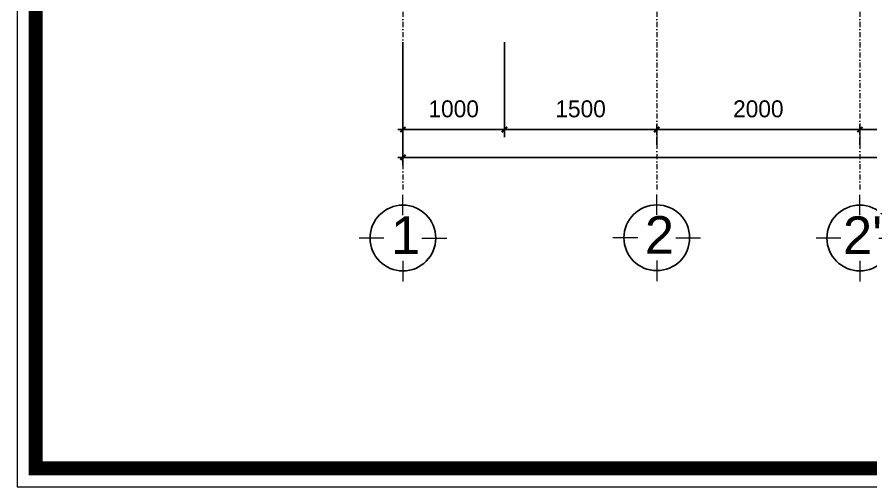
# Model space of a CAD drawing. Header units: millimetres. Extents: x 615730 to 2792744, y 139412 to 597571.
# Drawn here: x 1213128 to 1221536, y 232386 to 237013 of the extents above; entities that cross this region are included whole.
import ezdxf
from ezdxf.enums import TextEntityAlignment as Align

# ---------------------------------------------------------------- set-up
doc = ezdxf.new("R2010")
doc.units = ezdxf.units.MM
doc.header["$MEASUREMENT"] = 0
doc.header["$PDMODE"] = 34
doc.linetypes.add('DASHDOT', pattern=[1, 0.5, -0.25, 0, -0.25])
doc.layers.get('0').update_dxf_attribs({"lineweight": 5})
for name, color, linetype, lineweight in [('0.1(9)', 9, 'Continuous', 13), ('thay', 7, 'Continuous', 15), ('TIM TRUC', 149, 'DASHDOT', 9)]:
    doc.layers.add(name, color=color, linetype=linetype, lineweight=lineweight)
for name, color, linetype in [('H', 252, 'Continuous'), ('netthay', 3, 'Continuous'), ('TEXT', 2, 'Continuous'), ('VL', 155, 'Continuous')]:
    doc.layers.add(name, color=color, linetype=linetype)
doc.styles.add('H280', font='', dxfattribs={"height": 200})
doc.styles.add('KT OZON', font='', dxfattribs={"height": 200})
doc.styles.add('VNI-AVO', font='vni-roms.shx')
doc.styles.get('H280').set_extended_font_data('VNI-Avo')
doc.styles.get('KT OZON').set_extended_font_data('VNI-Helve')
doc.dimstyles.new('1-50b', dxfattribs={"dimtxt": 167, "dimasz": 50, "dimexe": 75, "dimexo": 150, "dimgap": 120, "dimtad": 1, "dimdec": 0, "dimzin": 12, "dimtxsty": 'VNI-AVO', "dimblk": ']', "dimcen": 0, "dimdle": 50, "dimclrd": 252, "dimclre": 252, "dimclrt": 2, "dimadec": 0, "dimazin": 0, "dimtfac": 1, "dimtdec": 0, "dimtix": 1, "dimtmove": 2, "dimatfit": 0, "dimldrblk": 'OPEN90', "dimfxl": 1, "dimlwd": -1, "dimlwe": -1, "dimarcsym": 0})

# ---------------------------------------------------------------- blocks, each defined once
blk = doc.blocks.new('TRUC 1')
at = {"ltscale": 50}
blk.add_circle((0, -9525), 8572, dxfattribs=at)
at = {"layer": '0.1(9)', "ltscale": 50}
for p, q in [((0, -3572), (0, 1782)), ((-4942, -9525), (-11427, -9525)), ((4942, -9525), (11427, -9525)), ((0, -15478), (0, -20832))]:
    blk.add_line(p, q, dxfattribs=at)
at = {"layer": 'TEXT', "ltscale": 50, "style": 'H280'}
blk.add_attdef('1', text='', height=10478, dxfattribs=at).set_placement((-214, -4892), align=Align.CENTER)
blk = doc.blocks.new(']')
for p, q in [((1, 0), (-1, 0)), ((0, 1), (0, -1))]:
    blk.add_line(p, q)
at = {"color": 9, "const_width": 0.4}
blk.add_lwpolyline([(-0.51, -0.51), (0.51, 0.51)], dxfattribs=at)
blk = doc.blocks.new('*D1784')
at = {"layer": 'DEFPOINTS', "color": 0, "ltscale": 10, "transparency": 16777216}
for p in [(1216927.6, 236915.8, -12.4), (1217927.2, 236915.8), (1217927.2, 235905)]:
    blk.add_point(p, dxfattribs=at)
at = {"layer": 'VL', "color": 252, "ltscale": 10, "transparency": 16777216}
for p, q in [((1216927.6, 236765.8), (1216927.6, 235830)), ((1217927.2, 236765.8), (1217927.2, 235830)), ((1216977.6, 235905), (1217877.2, 235905))]:
    blk.add_line(p, q, dxfattribs=at)
at = {"layer": 'VL', "color": 252, "ltscale": 10, "transparency": 16777216, "xscale": 50, "yscale": 50, "zscale": 50, "rotation": 180}
blk.add_blockref(']', (1216927.6, 235905), dxfattribs=at)
at = {"layer": 'VL', "color": 252, "ltscale": 10, "transparency": 16777216, "xscale": 50, "yscale": 50, "zscale": 50}
blk.add_blockref(']', (1217927.2, 235905), dxfattribs=at)
at = {"layer": 'VL', "color": 2, "ltscale": 10, "transparency": 16777216, "insert": (1217427.4, 236108.5), "char_height": 167, "attachment_point": 5, "style": 'VNI-AVO'}
blk.add_mtext('1000', dxfattribs=at)
blk = doc.blocks.new('_Open90')
at = {"color": 0, "linetype": 'ByBlock', "lineweight": -2}
for p, q in [((0, 0), (-1, 0)), ((-0.5, 0.5), (0, 0)), ((0, 0), (-0.5, -0.5))]:
    blk.add_line(p, q, dxfattribs=at)
blk = doc.blocks.new('*D1785')
at = {"layer": 'DEFPOINTS', "color": 0, "ltscale": 10, "transparency": 16777216}
for p in [(1217927.2, 236915.8), (1219427.2, 235905), (1219427.2, 235905)]:
    blk.add_point(p, dxfattribs=at)
at = {"layer": 'VL', "color": 252, "ltscale": 10, "transparency": 16777216}
for p, q in [((1217927.2, 236765.8), (1217927.2, 235830)), ((1217977.2, 235905), (1219377.2, 235905)), ((1219427.2, 235755), (1219427.2, 235830))]:
    blk.add_line(p, q, dxfattribs=at)
at = {"layer": 'VL', "color": 252, "ltscale": 10, "transparency": 16777216, "xscale": 50, "yscale": 50, "zscale": 50, "rotation": 180}
blk.add_blockref(']', (1217927.2, 235905), dxfattribs=at)
at = {"layer": 'VL', "color": 252, "ltscale": 10, "transparency": 16777216, "xscale": 50, "yscale": 50, "zscale": 50}
blk.add_blockref(']', (1219427.2, 235905), dxfattribs=at)
at = {"layer": 'VL', "color": 2, "ltscale": 10, "transparency": 16777216, "insert": (1218677.2, 236108.5), "char_height": 167, "attachment_point": 5, "style": 'VNI-AVO'}
blk.add_mtext('1500', dxfattribs=at)
blk = doc.blocks.new('*D1786')
at = {"layer": 'DEFPOINTS', "color": 0, "ltscale": 10, "transparency": 16777216}
for p in [(1219427.2, 235905), (1221427.2, 235905), (1221427.2, 235905)]:
    blk.add_point(p, dxfattribs=at)
at = {"layer": 'VL', "color": 252, "ltscale": 10, "transparency": 16777216}
for p, q in [((1219477.2, 235905), (1221377.2, 235905)), ((1219427.2, 235755), (1219427.2, 235830)), ((1221427.2, 235755), (1221427.2, 235830))]:
    blk.add_line(p, q, dxfattribs=at)
at = {"layer": 'VL', "color": 252, "ltscale": 10, "transparency": 16777216, "xscale": 50, "yscale": 50, "zscale": 50, "rotation": 180}
blk.add_blockref(']', (1219427.2, 235905), dxfattribs=at)
at = {"layer": 'VL', "color": 252, "ltscale": 10, "transparency": 16777216, "xscale": 50, "yscale": 50, "zscale": 50}
blk.add_blockref(']', (1221427.2, 235905), dxfattribs=at)
at = {"layer": 'VL', "color": 2, "ltscale": 10, "transparency": 16777216, "insert": (1220427.2, 236108.5), "char_height": 167, "attachment_point": 5, "style": 'VNI-AVO'}
blk.add_mtext('2000', dxfattribs=at)
blk = doc.blocks.new('*D1787')
at = {"layer": 'DEFPOINTS', "color": 0, "ltscale": 10, "transparency": 16777216}
for p in [(1221427.2, 235905), (1225377.1, 235905), (1225377.1, 235905)]:
    blk.add_point(p, dxfattribs=at)
at = {"layer": 'VL', "color": 252, "ltscale": 10, "transparency": 16777216}
for p, q in [((1221477.2, 235905), (1225327.1, 235905)), ((1221427.2, 235755), (1221427.2, 235830)), ((1225377.1, 235755), (1225377.1, 235830))]:
    blk.add_line(p, q, dxfattribs=at)
at = {"layer": 'VL', "color": 252, "ltscale": 10, "transparency": 16777216, "xscale": 50, "yscale": 50, "zscale": 50, "rotation": 180}
blk.add_blockref(']', (1221427.2, 235905), dxfattribs=at)
at = {"layer": 'VL', "color": 252, "ltscale": 10, "transparency": 16777216, "xscale": 50, "yscale": 50, "zscale": 50}
blk.add_blockref(']', (1225377.1, 235905), dxfattribs=at)
at = {"layer": 'VL', "color": 2, "ltscale": 10, "transparency": 16777216, "insert": (1223402.2, 236108.5), "char_height": 167, "attachment_point": 5, "style": 'VNI-AVO'}
blk.add_mtext('3950', dxfattribs=at)
blk = doc.blocks.new('*D1792')
at = {"layer": 'DEFPOINTS', "color": 0, "ltscale": 10, "transparency": 16777216}
for p in [(1216927.6, 236915.8), (1237528, 236915.8), (1237528, 235631.3)]:
    blk.add_point(p, dxfattribs=at)
at = {"layer": 'VL', "color": 252, "ltscale": 10, "transparency": 16777216}
for p, q in [((1216927.6, 236765.8), (1216927.6, 235556.3)), ((1237528, 236765.8), (1237528, 235556.3)), ((1216977.6, 235631.3), (1237478, 235631.3))]:
    blk.add_line(p, q, dxfattribs=at)
at = {"layer": 'VL', "color": 252, "ltscale": 10, "transparency": 16777216, "xscale": 50, "yscale": 50, "zscale": 50, "rotation": 180}
blk.add_blockref(']', (1216927.6, 235631.3), dxfattribs=at)
at = {"layer": 'VL', "color": 252, "ltscale": 10, "transparency": 16777216, "xscale": 50, "yscale": 50, "zscale": 50}
blk.add_blockref(']', (1237528, 235631.3), dxfattribs=at)
at = {"layer": 'VL', "color": 2, "ltscale": 10, "transparency": 16777216, "insert": (1227227.8, 235834.8), "char_height": 167, "attachment_point": 5, "style": 'VNI-AVO'}
blk.add_mtext('20600', dxfattribs=at)

msp = doc.modelspace()

# ---------------------------------------------------------------- linework, layer by layer
at = {"layer": 'H', "const_width": 138.2}
msp.add_lwpolyline([(1213312.4, 232569.9), (1240315.3, 232569.9), (1240315.3, 251554.8), (1213312.4, 251554.8)], close=True, dxfattribs=at)
at = {"layer": 'thay', "linetype": 'Continuous'}
msp.add_lwpolyline([(1213128.1, 232385.6), (1240499.6, 232385.6), (1240499.6, 251739.2), (1213128.1, 251739.2)], close=True, dxfattribs=at)
at = {"layer": 'TIM TRUC', "ltscale": 100}
for p, q in [((1216927.6, 249778.2), (1216927.6, 235266.9, -13.1)), ((1219427.2, 249778.2), (1219427.2, 235266.9)), ((1221427.2, 249778.2), (1221427.2, 235266.9))]:
    msp.add_line(p, q, dxfattribs=at)

# ---------------------------------------------------------------- block references
at = {"layer": 'netthay', "lineweight": -2, "ltscale": 10}
ref = msp.add_blockref('TRUC 1', (1216927.6, 234477, -13.1), dxfattribs=dict(at, xscale=0.03778148023411632, yscale=0.03778148023411632, zscale=0.03778148023411632, rotation=180))
ref.add_attrib('1', '1', dxfattribs={"layer": 'TEXT', "color": 3, "ltscale": 50, "height": 370.2, "style": 'KT OZON'}).set_placement((1216954.3, 234680, -13.1), align=Align.CENTER)
ref = msp.add_blockref('TRUC 1', (1219427.2, 234479.9), dxfattribs=dict(at, xscale=0.03778148023411632, yscale=0.03778148023411632, zscale=0.03778148023411632, rotation=180))
ref.add_attrib('1', '2', dxfattribs={"layer": 'TEXT', "color": 3, "ltscale": 50, "height": 370.2, "style": 'KT OZON'}).set_placement((1219453.8, 234682.8), align=Align.CENTER)
ref = msp.add_blockref('TRUC 1', (1221427.2, 234477, -13.1), dxfattribs=dict(at, xscale=0.03778148023411632, yscale=0.03778148023411632, zscale=0.03778148023411632, rotation=180))
ref.add_attrib('1', "2'", dxfattribs={"layer": 'TEXT', "color": 3, "ltscale": 50, "height": 370.15, "style": 'KT OZON'}).set_placement((1221453.8, 234680, -13.1), align=Align.CENTER)

# ---------------------------------------------------------------- dimensions: what is measured, and where the dimension line sits
at = {"layer": 'VL', "ltscale": 10}
for base, p1, p2, picture, middle in [((1217927.2, 235905), (1216927.6, 236915.8, -12.4), (1217927.2, 236915.8), '*D1784', (1217427.4, 236108.5)), ((1237528, 235631.3), (1216927.6, 236915.8), (1237528, 236915.8), '*D1792', (1227227.8, 235834.8)), ((1219427.2, 235905), (1217927.2, 236915.8), (1219427.2, 235905), '*D1785', (1218677.2, 236108.5)), ((1221427.2, 235905), (1219427.2, 235905), (1221427.2, 235905), '*D1786', (1220427.2, 236108.5)), ((1225377.1, 235905), (1221427.2, 235905), (1225377.1, 235905), '*D1787', (1223402.2, 236108.5))]:
    dim = msp.add_linear_dim(base=base, p1=p1, p2=p2, dimstyle='1-50b', override={"dimfxl": 150, "dimarcsym": 1}, dxfattribs=at)
    dim.commit()
    dim.dimension.update_dxf_attribs({"geometry": picture, "text_midpoint": middle})

doc.saveas('drawing.dxf')
